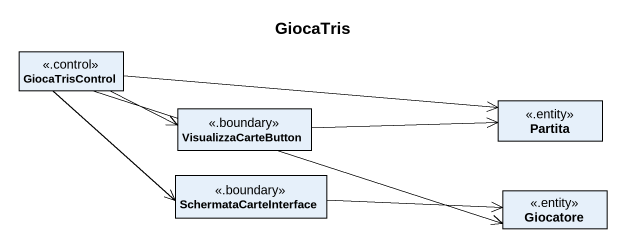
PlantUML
@startuml
title GiocaTris
hide circle
hide empty members
class GiocaTrisControl <<.control>>
class VisualizzaCarteButton <<.boundary>>
class Partita <<.entity>>
class SchermataCarteInterface <<.boundary>>
class Giocatore <<.entity>>
GiocaTrisControl -right-> VisualizzaCarteButton
GiocaTrisControl -right-> Partita
GiocaTrisControl --> SchermataCarteInterface
GiocaTrisControl -right-> Giocatore
VisualizzaCarteButton -right-> Partita
SchermataCarteInterface -right-> Giocatore
@enduml
